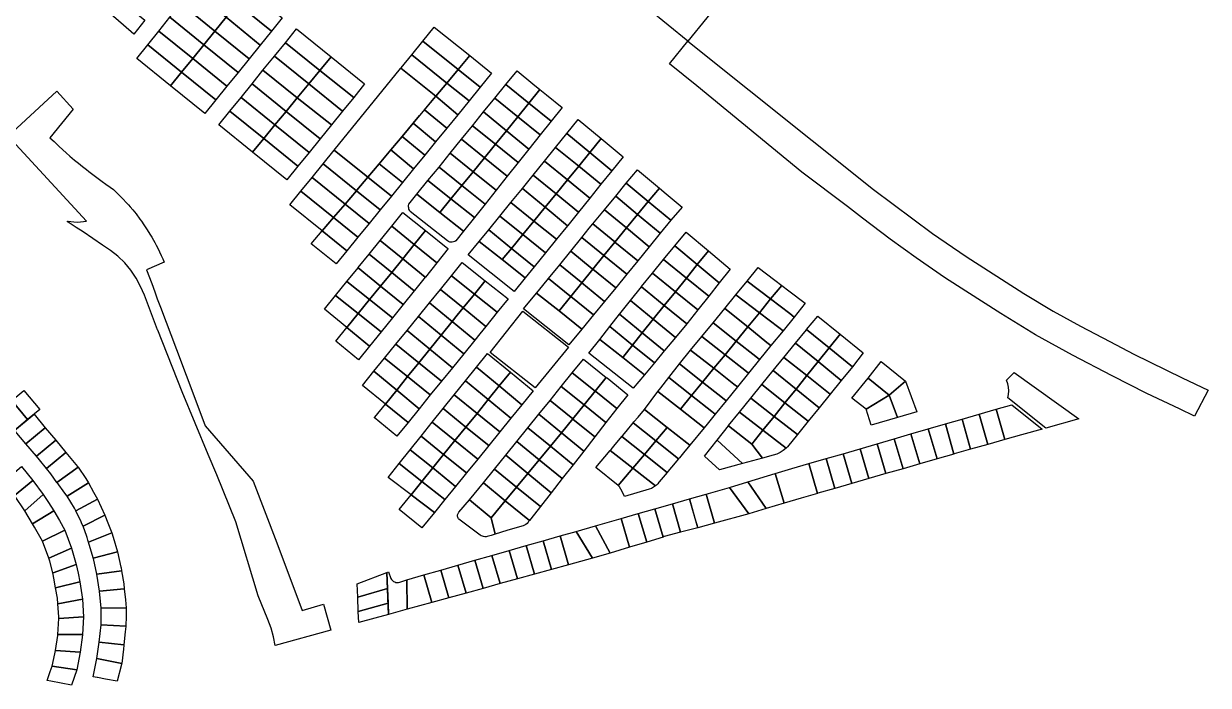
# Model space of a CAD drawing. Header units: millimetres. Extents: x 522658 to 553925, y 7796479 to 7820139.
# Drawn here: x 544670 to 545477, y 7802953 to 7803404 of the extents above; entities that cross this region are included whole.
import ezdxf

# ---------------------------------------------------------------- set-up
doc = ezdxf.new("R2010")
doc.units = ezdxf.units.MM
doc.layers.add('ZONA RESIDENCIAL 2 (ZR_2)', color=2, linetype='Continuous')

msp = doc.modelspace()

# ---------------------------------------------------------------- linework, layer by layer
at = {"layer": 'ZONA RESIDENCIAL 2 (ZR_2)'}
for points in [[(545122.25, 7803392.17), (545095.41, 7803414.05), (545094.85, 7803414.8), (545094.23, 7803416.35), (545094.16, 7803418.02), (545094.62, 7803419.57), (545095.13, 7803420.4), (545097.12, 7803422.86), (545100.54, 7803427.07), (545103.67, 7803430.92), (545111.64, 7803440.74), (545130.8, 7803464.32), (545150.05, 7803488.02), (545164.32, 7803505.6), (545183.29, 7803528.95), (545212.88, 7803503.76), (545122.25, 7803392.17)], [(544752.21, 7803406.39), (544744.74, 7803397), (544732.41, 7803407.63), (544721.77, 7803416.79), (544728.86, 7803425.49), (544752.21, 7803406.39)], [(544807.74, 7803408.6), (544800.01, 7803399.08), (544776.91, 7803417.79), (544784.7, 7803427.49), (544807.74, 7803408.6)], [(544845.87, 7803408.01), (544838.55, 7803398.97), (544815.25, 7803417.86), (544822.74, 7803427.09), (544845.87, 7803408.01)], [(544792.45, 7803389.76), (544769.39, 7803408.43), (544776.91, 7803417.79), (544800.01, 7803399.08), (544792.45, 7803389.76)], [(544838.55, 7803398.97), (544830.94, 7803389.57), (544807.74, 7803408.6), (544815.25, 7803417.86), (544838.55, 7803398.97)], [(544784.89, 7803380.44), (544761.87, 7803399.07), (544769.39, 7803408.43), (544792.45, 7803389.76), (544784.89, 7803380.44)], [(544830.94, 7803389.57), (544823.35, 7803380.19), (544800.01, 7803399.08), (544807.74, 7803408.6), (544830.94, 7803389.57)], [(544777.33, 7803371.12), (544754.36, 7803389.72), (544761.87, 7803399.07), (544784.89, 7803380.44), (544777.33, 7803371.12)], [(544815.8, 7803370.86), (544792.45, 7803389.76), (544800.01, 7803399.08), (544823.35, 7803380.19), (544815.8, 7803370.86)], [(544879.14, 7803381.55), (544871.54, 7803372.3), (544848.02, 7803391.16), (544855.62, 7803400.57), (544879.14, 7803381.55)], [(544973.69, 7803382.33), (544965.8, 7803372.9), (544941.79, 7803392.25), (544949.54, 7803401.8), (544973.69, 7803382.33)], [(544769.76, 7803361.81), (544746.84, 7803380.36), (544754.36, 7803389.72), (544777.33, 7803371.12), (544769.76, 7803361.81)], [(544808.25, 7803361.53), (544784.89, 7803380.44), (544792.45, 7803389.76), (544815.8, 7803370.86), (544808.25, 7803361.53)], [(544871.54, 7803372.3), (544863.96, 7803363.08), (544840.59, 7803381.96), (544848.02, 7803391.16), (544871.54, 7803372.3)], [(544965.8, 7803372.9), (544958.06, 7803363.65), (544934.19, 7803382.89), (544941.79, 7803392.25), (544965.8, 7803372.9)], [(545109.71, 7803376.74), (545122.25, 7803392.17), (545248.75, 7803291.11), (545289.05, 7803261.13), (545311.9, 7803245.43), (545351.26, 7803220.33), (545371.3, 7803208.14), (545389.93, 7803197.97), (545409.74, 7803187.46), (545426.14, 7803179.01), (545459.03, 7803162.88), (545476.94, 7803154.26), (545467.58, 7803136.57), (545457.22, 7803141.56), (545435.15, 7803152.18), (545411.35, 7803164.11), (545384.32, 7803178.28), (545359.19, 7803191.98), (545335.61, 7803206.52), (545311.65, 7803221.74), (545297.12, 7803231.2), (545277.76, 7803244.62), (545260.14, 7803257.34), (545241.3, 7803271.65), (545231.07, 7803279.43), (545200, 7803302.9), (545128.31, 7803361.64), (545109.71, 7803376.74)], [(544800.7, 7803352.2), (544777.33, 7803371.12), (544784.89, 7803380.44), (544808.25, 7803361.53), (544800.7, 7803352.2)], [(544863.96, 7803363.08), (544856.19, 7803353.62), (544832.8, 7803372.32), (544840.59, 7803381.96), (544863.96, 7803363.08)], [(544902.06, 7803363.01), (544894.59, 7803353.81), (544871.54, 7803372.3), (544879.14, 7803381.55), (544902.06, 7803363.01)], [(544950.51, 7803354.64), (544926.83, 7803373.83), (544927.05, 7803374.11), (544934.19, 7803382.89), (544958.06, 7803363.65), (544950.51, 7803354.64)], [(544965.8, 7803372.9), (544973.69, 7803382.33), (544988.57, 7803370.33), (544980.8, 7803360.8), (544965.8, 7803372.9)], [(544856.19, 7803353.62), (544848.59, 7803344.36), (544825.36, 7803363.1), (544832.8, 7803372.32), (544856.19, 7803353.62)], [(544894.59, 7803353.81), (544887.01, 7803344.47), (544863.96, 7803363.08), (544871.54, 7803372.3), (544894.59, 7803353.81)], [(544927.64, 7803327.33), (544919.93, 7803318.13), (544911.98, 7803308.65), (544904.27, 7803299.45), (544881.37, 7803317.85), (544926.57, 7803373.51), (544926.83, 7803373.83), (544950.51, 7803354.64), (544950.3, 7803354.39), (544939.48, 7803341.47), (544927.64, 7803327.33)], [(544958.06, 7803363.65), (544965.8, 7803372.9), (544980.8, 7803360.8), (544973.18, 7803351.46), (544958.06, 7803363.65)], [(545021.44, 7803359.36), (545013.9, 7803350.03), (544998.32, 7803362.74), (545005.88, 7803372.06), (545016.73, 7803363.21), (545021.44, 7803359.36)], [(544793.15, 7803342.88), (544769.76, 7803361.81), (544777.33, 7803371.12), (544800.7, 7803352.2), (544793.15, 7803342.88)], [(544879.13, 7802990.76), (544841.17, 7802980.3), (544839.96, 7802986.33), (544838.27, 7802992.24), (544836.11, 7802998), (544829.49, 7803014.33), (544814.34, 7803064.63), (544801.33, 7803096.65), (544795.53, 7803110.48), (544777.63, 7803153.19), (544761.03, 7803195.2), (544760.96, 7803195.39), (544751.95, 7803219.07), (544749.44, 7803225.04), (544746.35, 7803230.72), (544742.72, 7803236.08), (544738.57, 7803241.05), (544733.95, 7803245.58), (544728.91, 7803249.63), (544723.49, 7803253.17), (544710.21, 7803262.19), (544705.59, 7803265.24), (544699.3, 7803269.4), (544700.11, 7803269.42), (544703.95, 7803268.98), (544706.08, 7803268.96), (544708.52, 7803269.1), (544712.61, 7803269.46), (544659.26, 7803327.46), (544692.24, 7803358.07), (544703.46, 7803345.88), (544687.55, 7803326.31), (544690.5, 7803323.8), (544694.01, 7803320.44), (544698.66, 7803316.1), (544701.19, 7803313.85), (544704.37, 7803311.19), (544707.02, 7803308.99), (544709.87, 7803306.75), (544712.55, 7803304.65), (544714.23, 7803303.33), (544716.74, 7803301.35), (544720.39, 7803298.61), (544723.14, 7803296.63), (544725.69, 7803294.79), (544728.71, 7803292.62), (544730.83, 7803291.09), (544734.02, 7803287.9), (544736.15, 7803285.78), (544737.52, 7803284.41), (544739.63, 7803282.22), (544741.1, 7803280.68), (544742.34, 7803279.34), (544744.13, 7803277.25), (544746.29, 7803274.54), (544748.97, 7803270.98), (544749.96, 7803269.53), (544751.67, 7803267.01), (544753.85, 7803263.68), (544755.7, 7803260.69), (544756.95, 7803258.6), (544758.13, 7803256.63), (544759.09, 7803254.93), (544759.98, 7803253.28), (544761.11, 7803251.17), (544762.32, 7803248.55), (544763.39, 7803246.21), (544764.44, 7803243.94), (544765.47, 7803241.7), (544753.53, 7803236.33), (544757.13, 7803227.13), (544759.03, 7803221.37), (544760.77, 7803216.5), (544762.85, 7803211), (544773.82, 7803182.05), (544787.04, 7803147.18), (544793.48, 7803130.17), (544826.16, 7803092.47), (544842.12, 7803050.35), (544859.58, 7803004.27), (544874.05, 7803008.43), (544879.13, 7802990.76)], [(544840.97, 7803335.09), (544817.82, 7803353.77), (544825.36, 7803363.1), (544848.59, 7803344.36), (544840.97, 7803335.09)], [(544887.01, 7803344.47), (544879.38, 7803335.08), (544856.19, 7803353.62), (544863.96, 7803363.08), (544887.01, 7803344.47)], [(544965.54, 7803342.1), (544950.51, 7803354.64), (544958.06, 7803363.65), (544973.18, 7803351.46), (544965.54, 7803342.1)], [(545013.9, 7803350.03), (545006.37, 7803340.71), (544990.78, 7803353.43), (544998.32, 7803362.74), (545013.9, 7803350.03)], [(545036.57, 7803347.02), (545029.1, 7803337.63), (545013.9, 7803350.03), (545021.44, 7803359.36), (545026.02, 7803355.62), (545036.57, 7803347.02)], [(544833.35, 7803325.82), (544810.28, 7803344.44), (544817.82, 7803353.77), (544840.97, 7803335.09), (544833.35, 7803325.82)], [(544879.38, 7803335.08), (544871.76, 7803325.69), (544848.59, 7803344.36), (544856.19, 7803353.62), (544879.38, 7803335.08)], [(544957.99, 7803332.84), (544942.84, 7803345.48), (544950.3, 7803354.39), (544950.51, 7803354.64), (544965.54, 7803342.1), (544957.99, 7803332.84)], [(544998.66, 7803331.18), (544983.11, 7803343.96), (544990.78, 7803353.43), (545006.37, 7803340.71), (544998.66, 7803331.18)], [(545029.1, 7803337.63), (545021.64, 7803328.25), (545006.37, 7803340.71), (545013.9, 7803350.03), (545029.1, 7803337.63)], [(544825.72, 7803316.53), (544802.74, 7803335.1), (544810.28, 7803344.44), (544833.35, 7803325.82), (544825.72, 7803316.53)], [(544864.19, 7803316.36), (544840.97, 7803335.09), (544848.59, 7803344.36), (544871.76, 7803325.69), (544864.19, 7803316.36)], [(544950.41, 7803323.54), (544935.13, 7803336.28), (544939.48, 7803341.47), (544942.84, 7803345.48), (544957.99, 7803332.84), (544950.41, 7803323.54)], [(544998.66, 7803331.18), (544991.18, 7803321.93), (544975.51, 7803334.57), (544983.11, 7803343.96), (544998.66, 7803331.18)], [(545013.97, 7803318.6), (544998.66, 7803331.18), (545006.37, 7803340.71), (545021.64, 7803328.25), (545013.97, 7803318.6)], [(544856.62, 7803307.04), (544833.35, 7803325.82), (544840.97, 7803335.09), (544864.19, 7803316.36), (544856.62, 7803307.04)], [(544943.03, 7803314.49), (544927.64, 7803327.33), (544935.13, 7803336.28), (544950.41, 7803323.54), (544943.03, 7803314.49)], [(544991.18, 7803321.93), (544989.33, 7803319.64), (544983.67, 7803312.7), (544968.02, 7803325.32), (544975.51, 7803334.57), (544991.18, 7803321.93)], [(545063.2, 7803325.76), (545055.51, 7803316.35), (545039.87, 7803329.31), (545047.52, 7803338.75), (545063.2, 7803325.76)], [(544849.03, 7803297.7), (544825.72, 7803316.53), (544833.35, 7803325.82), (544856.62, 7803307.04), (544849.03, 7803297.7)], [(544935.45, 7803305.19), (544919.93, 7803318.13), (544927.64, 7803327.33), (544943.03, 7803314.49), (544935.45, 7803305.19)], [(544983.67, 7803312.7), (544975.95, 7803303.24), (544960.34, 7803315.83), (544968.02, 7803325.32), (544983.67, 7803312.7)], [(545013.97, 7803318.6), (545006.68, 7803309.43), (544991.18, 7803321.93), (544998.66, 7803331.18), (545013.97, 7803318.6)], [(545055.51, 7803316.35), (545047.92, 7803307.04), (545032.21, 7803319.84), (545039.87, 7803329.31), (545055.51, 7803316.35)], [(545055.51, 7803316.35), (545063.2, 7803325.76), (545078.19, 7803313.34), (545070.55, 7803303.89), (545055.51, 7803316.35)], [(544904.27, 7803299.45), (544896.83, 7803290.56), (544896.56, 7803290.25), (544873.8, 7803308.53), (544881.37, 7803317.85), (544904.27, 7803299.45)], [(544927.87, 7803295.89), (544911.98, 7803308.65), (544919.93, 7803318.13), (544935.45, 7803305.19), (544927.87, 7803295.89)], [(544975.95, 7803303.24), (544968.31, 7803293.87), (544952.73, 7803306.43), (544960.34, 7803315.83), (544975.95, 7803303.24)], [(545006.68, 7803309.43), (544999.27, 7803300.11), (544983.67, 7803312.7), (544989.33, 7803319.64), (544991.18, 7803321.93), (545006.68, 7803309.43)], [(545047.92, 7803307.04), (545040.24, 7803297.64), (545024.55, 7803310.37), (545032.21, 7803319.84), (545047.92, 7803307.04)], [(545047.92, 7803307.04), (545055.51, 7803316.35), (545070.55, 7803303.89), (545063.1, 7803294.67), (545047.92, 7803307.04)], [(544888.75, 7803281.13), (544866.24, 7803299.21), (544873.8, 7803308.53), (544896.56, 7803290.25), (544888.75, 7803281.13)], [(544920.28, 7803286.59), (544904.27, 7803299.45), (544911.98, 7803308.65), (544927.87, 7803295.89), (544920.28, 7803286.59)], [(544999.27, 7803300.11), (544991.68, 7803290.56), (544975.95, 7803303.24), (544983.67, 7803312.7), (544999.27, 7803300.11)], [(545040.24, 7803297.64), (545032.51, 7803288.16), (545016.94, 7803300.96), (545024.55, 7803310.37), (545040.24, 7803297.64)], [(544880.93, 7803272.02), (544858.67, 7803289.9), (544866.24, 7803299.21), (544888.75, 7803281.13), (544880.93, 7803272.02)], [(544912.7, 7803277.29), (544896.56, 7803290.25), (544896.83, 7803290.56), (544904.27, 7803299.45), (544920.28, 7803286.59), (544912.7, 7803277.29)], [(544968.31, 7803293.87), (544960.88, 7803284.76), (544945.23, 7803297.17), (544952.73, 7803306.43), (544968.31, 7803293.87)], [(544991.68, 7803290.56), (544984.15, 7803281.1), (544968.31, 7803293.87), (544975.95, 7803303.24), (544991.68, 7803290.56)], [(545032.51, 7803288.16), (545025.05, 7803279.02), (545009.57, 7803291.86), (545016.94, 7803300.96), (545032.51, 7803288.16)], [(545040.24, 7803297.64), (545047.92, 7803307.04), (545063.1, 7803294.67), (545055.5, 7803285.26), (545040.24, 7803297.64)], [(545080.32, 7803295.35), (545087.88, 7803304.5), (545102.96, 7803292), (545095.34, 7803282.86), (545080.32, 7803295.35)], [(544960.88, 7803284.76), (544953.29, 7803275.46), (544937.68, 7803287.84), (544945.23, 7803297.17), (544960.88, 7803284.76)], [(544984.15, 7803281.1), (544976.93, 7803272.03), (544960.88, 7803284.76), (544968.31, 7803293.87), (544984.15, 7803281.1)], [(545017.39, 7803269.64), (545001.74, 7803282.2), (545009.57, 7803291.86), (545025.05, 7803279.02), (545017.39, 7803269.64)], [(545032.51, 7803288.16), (545040.24, 7803297.64), (545055.5, 7803285.26), (545047.73, 7803275.64), (545032.51, 7803288.16)], [(545088.09, 7803274.17), (545073.12, 7803286.62), (545080.32, 7803295.35), (545095.34, 7803282.86), (545088.09, 7803274.17)], [(545095.34, 7803282.86), (545102.96, 7803292), (545107.63, 7803288.12), (545118.38, 7803279.18), (545110.64, 7803270.14), (545095.34, 7803282.86)], [(544873.12, 7803262.9), (544851.11, 7803280.58), (544858.67, 7803289.9), (544880.93, 7803272.02), (544873.12, 7803262.9)], [(544905.11, 7803267.99), (544888.75, 7803281.13), (544896.56, 7803290.25), (544912.7, 7803277.29), (544905.11, 7803267.99)], [(544933.05, 7803276.2), (544932.61, 7803276.93), (544932.27, 7803277.72), (544932.06, 7803278.54), (544931.96, 7803279.39), (544931.99, 7803280.25), (544932.15, 7803281.09), (544937.68, 7803287.84), (544953.29, 7803275.46), (544969.46, 7803262.64), (544964.24, 7803256.07), (544963.48, 7803255.64), (544962.65, 7803255.34), (544961.79, 7803255.19), (544960.91, 7803255.19), (544960.04, 7803255.33), (544959.22, 7803255.62), (544958.45, 7803256.05), (544933.05, 7803276.2)], [(544953.29, 7803275.46), (544960.88, 7803284.76), (544976.93, 7803272.03), (544969.46, 7803262.64), (544953.29, 7803275.46)], [(545025.05, 7803279.02), (545032.51, 7803288.16), (545047.73, 7803275.64), (545040.43, 7803266.6), (545040.26, 7803266.4), (545025.05, 7803279.02)], [(545080.38, 7803264.92), (545065.47, 7803277.32), (545073.12, 7803286.62), (545088.09, 7803274.17), (545080.38, 7803264.92)], [(544897.53, 7803258.69), (544880.93, 7803272.02), (544888.75, 7803281.13), (544905.11, 7803267.99), (544897.53, 7803258.69)], [(544943.46, 7803263.23), (544935.84, 7803253.69), (544920.55, 7803266.15), (544927.83, 7803275.13), (544928.14, 7803275.51), (544943.46, 7803263.23)], [(545017.39, 7803269.64), (545009.82, 7803260.36), (544994.21, 7803272.89), (545001.74, 7803282.2), (545017.39, 7803269.64)], [(545032.83, 7803257.24), (545017.39, 7803269.64), (545025.05, 7803279.02), (545040.26, 7803266.4), (545032.83, 7803257.24)], [(545080.38, 7803264.92), (545072.58, 7803255.29), (545072.44, 7803255.4), (545057.45, 7803267.6), (545065.47, 7803277.32), (545080.38, 7803264.92)], [(545103.51, 7803261.35), (545088.09, 7803274.17), (545095.34, 7803282.86), (545110.64, 7803270.14), (545103.51, 7803261.35)], [(544889.94, 7803249.39), (544873.12, 7803262.9), (544880.93, 7803272.02), (544897.53, 7803258.69), (544889.94, 7803249.39)], [(545009.82, 7803260.36), (545002.17, 7803250.99), (544986.67, 7803263.58), (544994.21, 7803272.89), (545009.82, 7803260.36)], [(545032.83, 7803257.24), (545025.28, 7803247.94), (545009.82, 7803260.36), (545017.39, 7803269.64), (545032.83, 7803257.24)], [(545072.58, 7803255.29), (545065.16, 7803246.13), (545064.9, 7803246.35), (545050.03, 7803258.45), (545055.11, 7803264.76), (545057.45, 7803267.6), (545072.44, 7803255.4), (545072.58, 7803255.29)], [(545095.92, 7803252), (545080.38, 7803264.92), (545088.09, 7803274.17), (545103.51, 7803261.35), (545095.92, 7803252)], [(544889.94, 7803249.39), (544882.63, 7803240.43), (544865.61, 7803254.15), (544873.12, 7803262.9), (544889.94, 7803249.39)], [(544927.98, 7803243.88), (544912.61, 7803256.36), (544920.55, 7803266.15), (544935.84, 7803253.69), (544927.98, 7803243.88)], [(544943.46, 7803263.23), (544958.76, 7803250.98), (544958.97, 7803250.81), (544951.29, 7803241.12), (544935.84, 7803253.69), (544943.46, 7803263.23)], [(545002.17, 7803250.99), (544995.83, 7803243.33), (544980.19, 7803255.75), (544986.67, 7803263.58), (545002.17, 7803250.99)], [(545002.17, 7803250.99), (545009.82, 7803260.36), (545025.28, 7803247.94), (545017.59, 7803238.47), (545002.17, 7803250.99)], [(545072.58, 7803255.29), (545080.38, 7803264.92), (545095.92, 7803252), (545088.24, 7803242.54), (545072.58, 7803255.29)], [(545136.27, 7803249.33), (545128.71, 7803239.95), (545113.44, 7803252.72), (545121.06, 7803262.05), (545136.27, 7803249.33)], [(544927.98, 7803243.88), (544920.49, 7803234.62), (544905.14, 7803247.13), (544912.61, 7803256.36), (544927.98, 7803243.88)], [(544935.84, 7803253.69), (544951.29, 7803241.12), (544943.49, 7803231.28), (544943.28, 7803231.45), (544927.98, 7803243.88), (544935.84, 7803253.69)], [(544972.54, 7803246.51), (544980.19, 7803255.75), (544995.83, 7803243.33), (545011.46, 7803230.91), (545003.91, 7803221.6), (544972.54, 7803246.51)], [(544995.83, 7803243.33), (545002.17, 7803250.99), (545017.59, 7803238.47), (545011.46, 7803230.91), (544995.83, 7803243.33)], [(545065.16, 7803246.13), (545057.61, 7803236.81), (545057.21, 7803237.13), (545042.5, 7803249.1), (545050.03, 7803258.45), (545064.9, 7803246.35), (545065.16, 7803246.13)], [(545065.16, 7803246.13), (545072.58, 7803255.29), (545088.24, 7803242.54), (545080.81, 7803233.4), (545065.16, 7803246.13)], [(545128.71, 7803239.95), (545121.32, 7803230.76), (545105.81, 7803243.37), (545113.44, 7803252.72), (545128.71, 7803239.95)], [(544912.88, 7803225.3), (544897.56, 7803237.79), (544897.63, 7803237.87), (544905.14, 7803247.13), (544920.49, 7803234.62), (544912.88, 7803225.3)], [(544943.28, 7803231.45), (544935.96, 7803222.23), (544935.85, 7803222.09), (544920.49, 7803234.62), (544927.98, 7803243.88), (544943.28, 7803231.45)], [(545057.61, 7803236.81), (545050.05, 7803227.47), (545049.52, 7803227.9), (545034.96, 7803239.75), (545042.5, 7803249.1), (545057.21, 7803237.13), (545057.61, 7803236.81)], [(545057.61, 7803236.81), (545065.16, 7803246.13), (545080.81, 7803233.4), (545073.2, 7803224.12), (545057.61, 7803236.81)], [(545121.32, 7803230.76), (545113.84, 7803221.46), (545098.26, 7803234.12), (545105.81, 7803243.37), (545121.32, 7803230.76)], [(545128.71, 7803239.95), (545136.27, 7803249.33), (545151.12, 7803236.91), (545143.66, 7803227.45), (545128.71, 7803239.95)], [(544912.88, 7803225.3), (544905.4, 7803216.15), (544889.93, 7803228.38), (544897.56, 7803237.79), (544912.88, 7803225.3)], [(544928.37, 7803212.66), (544912.88, 7803225.3), (544920.49, 7803234.62), (544935.85, 7803222.09), (544928.37, 7803212.66)], [(544976.87, 7803219.89), (544961.35, 7803232.37), (544968.59, 7803241.27), (544984.19, 7803228.94), (544976.87, 7803219.89)], [(545050.05, 7803227.47), (545042.55, 7803218.21), (545041.89, 7803218.75), (545027.44, 7803230.5), (545034.96, 7803239.75), (545049.52, 7803227.9), (545050.05, 7803227.47)], [(545050.05, 7803227.47), (545057.61, 7803236.81), (545073.2, 7803224.12), (545065.59, 7803214.83), (545050.05, 7803227.47)], [(545121.32, 7803230.76), (545128.71, 7803239.95), (545143.66, 7803227.45), (545136.53, 7803218.41), (545121.32, 7803230.76)], [(545186.38, 7803225.75), (545178.72, 7803216.5), (545162.69, 7803228.66), (545170.32, 7803237.91), (545181.61, 7803229.39), (545186.38, 7803225.75)], [(544905.4, 7803216.15), (544897.64, 7803206.65), (544882.22, 7803218.86), (544889.93, 7803228.38), (544905.4, 7803216.15)], [(544969.18, 7803210.38), (544953.76, 7803223.04), (544961.35, 7803232.37), (544976.87, 7803219.89), (544969.18, 7803210.38)], [(544992.39, 7803207.41), (544976.87, 7803219.89), (544984.19, 7803228.94), (544999.76, 7803216.51), (544992.39, 7803207.41)], [(545019.15, 7803220.48), (545020.43, 7803222.03), (545027.44, 7803230.5), (545041.89, 7803218.75), (545042.55, 7803218.21), (545034.54, 7803208.32), (545019.15, 7803220.48)], [(545042.55, 7803218.21), (545050.05, 7803227.47), (545065.59, 7803214.83), (545058.04, 7803205.61), (545042.55, 7803218.21)], [(545113.84, 7803221.46), (545106.26, 7803212.05), (545090.67, 7803224.84), (545090.75, 7803224.93), (545098.26, 7803234.12), (545113.84, 7803221.46)], [(545113.84, 7803221.46), (545121.32, 7803230.76), (545136.53, 7803218.41), (545129.13, 7803209.03), (545113.84, 7803221.46)], [(545178.72, 7803216.5), (545171.05, 7803207.14), (545155.03, 7803219.29), (545162.69, 7803228.66), (545178.72, 7803216.5)], [(544889.9, 7803197.17), (544874.69, 7803209.56), (544882.22, 7803218.86), (544897.64, 7803206.65), (544889.9, 7803197.17)], [(544928.37, 7803212.66), (544921.09, 7803203.74), (544905.4, 7803216.15), (544912.88, 7803225.3), (544928.37, 7803212.66)], [(544969.18, 7803210.38), (544965.13, 7803205.37), (544961.69, 7803201.12), (544946.25, 7803213.81), (544953.76, 7803223.04), (544969.18, 7803210.38)], [(544984.56, 7803197.75), (544969.18, 7803210.38), (544976.87, 7803219.89), (544992.39, 7803207.41), (544984.56, 7803197.75)], [(545010.23, 7803209.71), (545019.15, 7803220.48), (545034.54, 7803208.32), (545050.15, 7803195.98), (545041.27, 7803185.15), (545010.23, 7803209.71)], [(545106.26, 7803212.05), (545098.71, 7803202.66), (545083.19, 7803215.4), (545090.67, 7803224.84), (545106.26, 7803212.05)], [(545106.26, 7803212.05), (545113.84, 7803221.46), (545129.13, 7803209.03), (545121.59, 7803199.47), (545106.26, 7803212.05)], [(545171.05, 7803207.14), (545163.16, 7803197.5), (545147.49, 7803209.91), (545155.03, 7803219.29), (545171.05, 7803207.14)], [(545202.35, 7803213.54), (545194.77, 7803204.22), (545191.82, 7803206.55), (545178.72, 7803216.5), (545186.38, 7803225.75), (545191.2, 7803222.11), (545202.35, 7803213.54)], [(544921.09, 7803203.74), (544913.32, 7803194.22), (544897.64, 7803206.65), (544905.4, 7803216.15), (544921.09, 7803203.74)], [(544954.18, 7803191.83), (544938.7, 7803204.53), (544946.25, 7803213.81), (544961.69, 7803201.12), (544954.18, 7803191.83)], [(544980.51, 7803192.75), (544977.07, 7803188.5), (544961.69, 7803201.12), (544965.13, 7803205.37), (544969.18, 7803210.38), (544984.56, 7803197.75), (544980.51, 7803192.75)], [(545042.55, 7803218.21), (545058.04, 7803205.61), (545050.15, 7803195.98), (545034.54, 7803208.32), (545042.55, 7803218.21)], [(545098.71, 7803202.66), (545091.27, 7803193.41), (545075.8, 7803206.1), (545076, 7803206.35), (545083.19, 7803215.4), (545098.71, 7803202.66)], [(545098.71, 7803202.66), (545106.26, 7803212.05), (545121.59, 7803199.47), (545113.87, 7803190.23), (545098.71, 7803202.66)], [(545194.77, 7803204.22), (545187.14, 7803194.83), (545184.28, 7803197.09), (545171.05, 7803207.14), (545178.72, 7803216.5), (545191.82, 7803206.55), (545194.77, 7803204.22)], [(544913.32, 7803194.22), (544905.44, 7803184.46), (544889.9, 7803197.17), (544897.64, 7803206.65), (544913.32, 7803194.22)], [(544946.47, 7803182.29), (544930.96, 7803195.02), (544938.7, 7803204.53), (544954.18, 7803191.83), (544946.47, 7803182.29)], [(544987.67, 7803180.11), (545009.9, 7803208.22), (545040.91, 7803183.7), (545018.29, 7803155.89), (544987.67, 7803180.11)], [(545091.27, 7803193.41), (545084.67, 7803185.1), (545069.09, 7803197.65), (545075.8, 7803206.1), (545091.27, 7803193.41)], [(545091.27, 7803193.41), (545098.71, 7803202.66), (545113.87, 7803190.23), (545106.48, 7803181.38), (545106.25, 7803181.11), (545091.27, 7803193.41)], [(545163.16, 7803197.5), (545155.27, 7803187.87), (545139.48, 7803200.32), (545147.49, 7803209.91), (545163.16, 7803197.5)], [(545187.14, 7803194.83), (545178.91, 7803184.72), (545176.15, 7803186.9), (545163.16, 7803197.5), (545171.05, 7803207.14), (545184.28, 7803197.09), (545187.14, 7803194.83)], [(545226.05, 7803192.45), (545218.59, 7803183.17), (545203.22, 7803195.6), (545210.8, 7803204.78), (545226.05, 7803192.45)], [(544905.44, 7803184.46), (544897.83, 7803175.03), (544882.39, 7803187.77), (544889.9, 7803197.17), (544905.44, 7803184.46)], [(544939.01, 7803173.06), (544923.42, 7803185.75), (544930.96, 7803195.02), (544946.47, 7803182.29), (544939.01, 7803173.06)], [(544969.55, 7803179.22), (544954.18, 7803191.83), (544961.69, 7803201.12), (544977.07, 7803188.5), (544969.55, 7803179.22)], [(545084.67, 7803185.1), (545077.91, 7803176.59), (545062.22, 7803189), (545069.09, 7803197.65), (545084.67, 7803185.1)], [(545155.27, 7803187.87), (545147.63, 7803178.54), (545131.83, 7803190.93), (545139.48, 7803200.32), (545155.27, 7803187.87)], [(545178.91, 7803184.72), (545171.22, 7803175.26), (545168.55, 7803177.37), (545155.27, 7803187.87), (545163.16, 7803197.5), (545176.15, 7803186.9), (545178.91, 7803184.72)], [(545218.59, 7803183.17), (545211.09, 7803173.85), (545195.71, 7803186.37), (545203.14, 7803195.5), (545203.22, 7803195.6), (545218.59, 7803183.17)], [(544961.83, 7803169.69), (544946.47, 7803182.29), (544954.18, 7803191.83), (544969.55, 7803179.22), (544961.83, 7803169.69)], [(545054.76, 7803179.6), (545062.22, 7803189), (545077.91, 7803176.59), (545092.71, 7803164.89), (545085.01, 7803155.67), (545054.76, 7803179.6)], [(545084.67, 7803185.1), (545091.27, 7803193.41), (545106.25, 7803181.11), (545099.56, 7803173.09), (545084.67, 7803185.1)], [(545147.63, 7803178.54), (545140.02, 7803169.25), (545124.21, 7803181.73), (545131.83, 7803190.93), (545147.63, 7803178.54)], [(545171.22, 7803175.26), (545163.6, 7803165.9), (545161.03, 7803167.93), (545147.63, 7803178.54), (545155.27, 7803187.87), (545168.55, 7803177.37), (545171.22, 7803175.26)], [(545211.09, 7803173.85), (545203.41, 7803164.3), (545187.77, 7803176.61), (545195.71, 7803186.37), (545211.09, 7803173.85)], [(545218.59, 7803183.17), (545226.05, 7803192.45), (545241.82, 7803179.7), (545234.43, 7803170.37), (545218.59, 7803183.17)], [(544931.35, 7803163.58), (544915.7, 7803176.27), (544923.42, 7803185.75), (544939.01, 7803173.06), (544931.35, 7803163.58)], [(544954.4, 7803160.52), (544939.01, 7803173.06), (544946.47, 7803182.29), (544961.83, 7803169.69), (544954.4, 7803160.52)], [(545001.34, 7803166.58), (544993.74, 7803157.21), (544978.17, 7803170.01), (544985.71, 7803179.43), (545001.34, 7803166.58)], [(545077.91, 7803176.59), (545084.67, 7803185.1), (545099.56, 7803173.09), (545092.71, 7803164.89), (545077.91, 7803176.59)], [(545140.02, 7803169.25), (545132.34, 7803159.87), (545116.58, 7803172.29), (545124.21, 7803181.73), (545140.02, 7803169.25)], [(545163.6, 7803165.9), (545156.03, 7803156.59), (545153.55, 7803158.55), (545140.02, 7803169.25), (545147.63, 7803178.54), (545161.03, 7803167.93), (545163.6, 7803165.9)], [(545211.09, 7803173.85), (545218.59, 7803183.17), (545234.43, 7803170.37), (545226.86, 7803161.02), (545211.09, 7803173.85)], [(544923.89, 7803154.35), (544908.36, 7803167.24), (544915.7, 7803176.27), (544931.35, 7803163.58), (544923.89, 7803154.35)], [(544946.76, 7803151.09), (544931.35, 7803163.58), (544939.01, 7803173.06), (544954.4, 7803160.52), (544946.76, 7803151.09)], [(545066.75, 7803163.06), (545059.19, 7803153.7), (545043.58, 7803166.25), (545051.14, 7803175.6), (545066.75, 7803163.06)], [(545132.34, 7803159.87), (545124.83, 7803150.7), (545109.31, 7803162.97), (545116.58, 7803172.29), (545132.34, 7803159.87)], [(545203.41, 7803164.3), (545196.01, 7803155.1), (545180.53, 7803167.72), (545187.77, 7803176.61), (545203.41, 7803164.3)], [(545203.41, 7803164.3), (545211.09, 7803173.85), (545226.86, 7803161.02), (545219.36, 7803151.75), (545203.41, 7803164.3)], [(545270.64, 7803160.6), (545259.46, 7803151.06), (545245.06, 7803162.56), (545254.04, 7803173.85), (545270.64, 7803160.6)], [(544916.23, 7803144.88), (544900.52, 7803157.61), (544908.36, 7803167.24), (544923.89, 7803154.35), (544916.23, 7803144.88)], [(544939.15, 7803141.69), (544923.89, 7803154.35), (544931.35, 7803163.58), (544946.76, 7803151.09), (544939.15, 7803141.69)], [(544993.74, 7803157.21), (544986.25, 7803147.96), (544970.73, 7803160.72), (544978.17, 7803170.01), (544993.74, 7803157.21)], [(545016.86, 7803153.82), (545009.27, 7803144.44), (544993.74, 7803157.21), (545001.34, 7803166.58), (545016.86, 7803153.82)], [(545059.19, 7803153.7), (545051.59, 7803144.29), (545035.99, 7803156.85), (545043.58, 7803166.25), (545059.19, 7803153.7)], [(545059.19, 7803153.7), (545066.75, 7803163.06), (545067.23, 7803162.67), (545081.39, 7803151.29), (545073.98, 7803141.82), (545059.56, 7803153.41), (545059.19, 7803153.7)], [(545124.83, 7803150.7), (545117.23, 7803141.41), (545101.95, 7803153.49), (545103.94, 7803156), (545109.31, 7803162.97), (545124.83, 7803150.7)], [(545156.03, 7803156.59), (545148.38, 7803147.19), (545145.99, 7803149.08), (545132.34, 7803159.87), (545140.02, 7803169.25), (545153.55, 7803158.55), (545156.03, 7803156.59)], [(545196.01, 7803155.1), (545188.47, 7803145.71), (545172.76, 7803158.16), (545180.53, 7803167.72), (545196.01, 7803155.1)], [(545196.01, 7803155.1), (545203.41, 7803164.3), (545219.36, 7803151.75), (545211.71, 7803142.3), (545196.01, 7803155.1)], [(545243.75, 7803141.38), (545234.13, 7803148.81), (545245.06, 7803162.56), (545259.46, 7803151.06), (545243.75, 7803141.38)], [(545366.23, 7803128.57), (545340.26, 7803149.09), (545340.81, 7803151.49), (545340.99, 7803153.94), (545340.82, 7803156.39), (545340.28, 7803158.79), (545339.39, 7803161.08), (545344.59, 7803166.37), (545388.73, 7803134.93), (545366.23, 7803128.57)], [(544680.63, 7803141.2), (544672.38, 7803134.32), (544661.58, 7803147.35), (544669.83, 7803154.23), (544680.63, 7803141.2)], [(544931.63, 7803132.4), (544916.23, 7803144.88), (544923.89, 7803154.35), (544939.15, 7803141.69), (544931.63, 7803132.4)], [(544986.25, 7803147.96), (544978.63, 7803138.55), (544963.08, 7803151.17), (544970.73, 7803160.72), (544986.25, 7803147.96)], [(545009.27, 7803144.44), (545001.78, 7803135.19), (544986.25, 7803147.96), (544993.74, 7803157.21), (545009.27, 7803144.44)], [(545051.59, 7803144.29), (545043.89, 7803134.76), (545028.37, 7803147.41), (545035.99, 7803156.85), (545051.59, 7803144.29)], [(545148.38, 7803147.19), (545140.9, 7803137.99), (545138.59, 7803139.81), (545124.83, 7803150.7), (545132.34, 7803159.87), (545145.99, 7803149.08), (545148.38, 7803147.19)], [(545188.47, 7803145.71), (545181.05, 7803136.49), (545165.18, 7803148.84), (545172.76, 7803158.16), (545188.47, 7803145.71)], [(545188.47, 7803145.71), (545196.01, 7803155.1), (545211.71, 7803142.3), (545204.31, 7803133.16), (545188.47, 7803145.71)], [(545265.15, 7803135.68), (545259.46, 7803151.06), (545270.64, 7803160.6), (545278.43, 7803139.54), (545265.15, 7803135.68)], [(544672.38, 7803134.32), (544663.52, 7803126.93), (544652.81, 7803140.04), (544661.58, 7803147.35), (544672.38, 7803134.32)], [(544978.63, 7803138.55), (544971.07, 7803129.22), (544955.6, 7803141.83), (544963.08, 7803151.17), (544978.63, 7803138.55)], [(545001.78, 7803135.19), (544994.21, 7803125.89), (544978.63, 7803138.55), (544986.25, 7803147.96), (545001.78, 7803135.19)], [(545043.89, 7803134.76), (545036.28, 7803125.33), (545020.85, 7803138.1), (545028.37, 7803147.41), (545043.89, 7803134.76)], [(545051.59, 7803144.29), (545059.19, 7803153.7), (545059.56, 7803153.41), (545073.98, 7803141.82), (545066.5, 7803132.27), (545051.83, 7803144.09), (545051.59, 7803144.29)], [(545133.36, 7803128.66), (545123.68, 7803116.82), (545108.14, 7803129.04), (545092.66, 7803141.21), (545101.95, 7803153.49), (545117.23, 7803141.41), (545133.36, 7803128.66)], [(545117.23, 7803141.41), (545124.83, 7803150.7), (545138.59, 7803139.81), (545140.9, 7803137.99), (545135.35, 7803131.16), (545133.36, 7803128.66), (545117.23, 7803141.41)], [(545181.05, 7803136.49), (545173.48, 7803127.08), (545157.56, 7803139.47), (545165.18, 7803148.84), (545181.05, 7803136.49)], [(545265.15, 7803135.68), (545247.23, 7803130.46), (545243.75, 7803141.38), (545259.46, 7803151.06), (545265.15, 7803135.68)], [(544684.48, 7803128.8), (544671.27, 7803117.79), (544663.87, 7803126.5), (544663.52, 7803126.93), (544676.82, 7803138.02), (544684.48, 7803128.8)], [(544924.08, 7803123.13), (544908.51, 7803135.75), (544908.99, 7803135.92), (544916.23, 7803144.88), (544931.63, 7803132.4), (544924.08, 7803123.13)], [(544971.07, 7803129.22), (544963.57, 7803119.97), (544948.09, 7803132.45), (544955.6, 7803141.83), (544971.07, 7803129.22)], [(544994.21, 7803125.89), (544986.61, 7803116.55), (544971.07, 7803129.22), (544978.63, 7803138.55), (544994.21, 7803125.89)], [(545036.28, 7803125.33), (545028.67, 7803116.15), (545013.28, 7803128.73), (545020.85, 7803138.1), (545036.28, 7803125.33)], [(545043.89, 7803134.76), (545051.59, 7803144.29), (545051.83, 7803144.09), (545066.5, 7803132.27), (545058.88, 7803122.54), (545044.01, 7803134.66), (545043.89, 7803134.76)], [(545108.14, 7803129.04), (545100.43, 7803119.86), (545085, 7803132), (545085.57, 7803132.69), (545088.34, 7803136.02), (545092.66, 7803141.21), (545108.14, 7803129.04)], [(545173.48, 7803127.08), (545165.84, 7803117.58), (545150, 7803130.17), (545150.09, 7803130.28), (545157.56, 7803139.47), (545173.48, 7803127.08)], [(545196.97, 7803124.09), (545181.05, 7803136.49), (545188.47, 7803145.71), (545204.31, 7803133.16), (545196.97, 7803124.09)], [(545326.67, 7803117.38), (545314.91, 7803114.06), (545309.3, 7803134.71), (545320.88, 7803138.09), (545326.67, 7803117.38)], [(545338.24, 7803120.65), (545326.74, 7803117.4), (545326.67, 7803117.38), (545320.88, 7803138.09), (545332.45, 7803141.36), (545338.24, 7803120.65)], [(545363.68, 7803127.84), (545349.74, 7803123.9), (545338.24, 7803120.65), (545332.45, 7803141.36), (545343.13, 7803144.38), (545363.68, 7803127.84)], [(544963.57, 7803119.97), (544955.9, 7803110.5), (544940.49, 7803122.96), (544948.09, 7803132.45), (544963.57, 7803119.97)], [(545036.28, 7803125.33), (545043.89, 7803134.76), (545044.01, 7803134.66), (545058.88, 7803122.54), (545051.32, 7803112.88), (545036.28, 7803125.33)], [(545100.43, 7803119.86), (545092.65, 7803110.59), (545077.25, 7803122.69), (545077.75, 7803123.29), (545080.25, 7803126.3), (545085, 7803132), (545100.43, 7803119.86)], [(545173.09, 7803107.98), (545159.56, 7803104.33), (545142.32, 7803120.36), (545150, 7803130.17), (545165.84, 7803117.58), (545173.09, 7803107.98)], [(545196.97, 7803124.09), (545190.31, 7803115.86), (545189.28, 7803114.78), (545173.48, 7803127.08), (545181.05, 7803136.49), (545196.97, 7803124.09)], [(545303.62, 7803110.87), (545292.09, 7803107.55), (545286.04, 7803127.94), (545297.79, 7803131.36), (545303.62, 7803110.87)], [(545314.91, 7803114.06), (545303.74, 7803110.9), (545303.62, 7803110.87), (545297.79, 7803131.36), (545309.3, 7803134.71), (545314.91, 7803114.06)], [(544691.56, 7803120.28), (544678.45, 7803109.35), (544671.27, 7803117.79), (544684.48, 7803128.8), (544691.56, 7803120.28)], [(544955.9, 7803110.5), (544948.5, 7803101.36), (544933.13, 7803113.76), (544940.49, 7803122.96), (544955.9, 7803110.5)], [(544986.61, 7803116.55), (544979.16, 7803107.4), (544963.57, 7803119.97), (544971.07, 7803129.22), (544986.61, 7803116.55)], [(545028.67, 7803116.15), (545021.04, 7803106.94), (545005.82, 7803119.49), (545013.28, 7803128.73), (545028.67, 7803116.15)], [(545028.67, 7803116.15), (545036.28, 7803125.33), (545051.32, 7803112.88), (545044.05, 7803103.59), (545028.67, 7803116.15)], [(545092.65, 7803110.59), (545084.78, 7803101.23), (545069.4, 7803113.27), (545070.03, 7803114.02), (545071.88, 7803116.25), (545077.25, 7803122.69), (545092.65, 7803110.59)], [(545116.55, 7803108.33), (545115.97, 7803107.64), (545101.4, 7803119.1), (545100.43, 7803119.86), (545108.14, 7803129.04), (545109.1, 7803128.28), (545123.68, 7803116.82), (545119.27, 7803111.57), (545116.55, 7803108.33)], [(545165.84, 7803117.58), (545173.48, 7803127.08), (545189.28, 7803114.78), (545187.35, 7803113.15), (545185.22, 7803111.79), (545182.93, 7803110.73), (545180.52, 7803109.98), (545173.09, 7803107.98), (545165.84, 7803117.58)], [(545280.37, 7803104.17), (545268.92, 7803100.87), (545262.78, 7803121.17), (545274.35, 7803124.54), (545280.37, 7803104.17)], [(545292.09, 7803107.55), (545280.37, 7803104.17), (545274.35, 7803124.54), (545286.04, 7803127.94), (545292.09, 7803107.55)], [(544698.52, 7803111.9), (544685.33, 7803100.91), (544680.5, 7803106.93), (544678.45, 7803109.35), (544691.56, 7803120.28), (544698.52, 7803111.9)], [(544948.5, 7803101.36), (544941.06, 7803092.18), (544925.63, 7803104.39), (544933.13, 7803113.76), (544948.5, 7803101.36)], [(544979.16, 7803107.4), (544971.45, 7803097.93), (544955.9, 7803110.5), (544963.57, 7803119.97), (544979.16, 7803107.4)], [(545021.04, 7803106.94), (545013.29, 7803097.59), (544998.22, 7803110.08), (545005.82, 7803119.49), (545021.04, 7803106.94)], [(545021.04, 7803106.94), (545028.67, 7803116.15), (545044.05, 7803103.59), (545036.62, 7803094.1), (545021.04, 7803106.94)], [(545108.62, 7803098.89), (545108.18, 7803098.37), (545093.61, 7803109.83), (545092.65, 7803110.59), (545100.43, 7803119.86), (545101.4, 7803119.1), (545115.97, 7803107.64), (545111.15, 7803101.89), (545108.62, 7803098.89)], [(545159.56, 7803104.33), (545143.76, 7803100.07), (545133.74, 7803109.39), (545142.32, 7803120.36), (545159.56, 7803104.33)], [(545245.66, 7803094.16), (545234.07, 7803090.81), (545228.13, 7803111.08), (545239.67, 7803114.44), (545245.66, 7803094.16)], [(545257.2, 7803097.49), (545245.66, 7803094.16), (545239.67, 7803114.44), (545251.31, 7803117.83), (545257.2, 7803097.49)], [(545268.92, 7803100.87), (545257.2, 7803097.49), (545251.31, 7803117.83), (545262.78, 7803121.17), (545268.92, 7803100.87)], [(544706.48, 7803102.32), (544706.84, 7803101.89), (544692.39, 7803091.56), (544688.26, 7803097.26), (544685.33, 7803100.91), (544698.52, 7803111.9), (544706.48, 7803102.32)], [(544971.45, 7803097.93), (544964.03, 7803088.81), (544948.5, 7803101.36), (544955.9, 7803110.5), (544971.45, 7803097.93)], [(545013.29, 7803097.59), (545005.61, 7803088.33), (544990.55, 7803100.58), (544998.22, 7803110.08), (545013.29, 7803097.59)], [(545013.29, 7803097.59), (545021.04, 7803106.94), (545036.62, 7803094.1), (545029.09, 7803084.49), (545013.29, 7803097.59)], [(545084.78, 7803101.23), (545074.77, 7803089.32), (545059.69, 7803101.61), (545069.4, 7803113.27), (545084.78, 7803101.23)], [(545100.88, 7803089.66), (545100.26, 7803089.11), (545085.75, 7803100.47), (545084.78, 7803101.23), (545092.65, 7803110.59), (545093.61, 7803109.83), (545108.18, 7803098.37), (545102.74, 7803091.89), (545102.55, 7803091.66), (545101.77, 7803090.61), (545100.88, 7803089.66)], [(545222.46, 7803087.45), (545210.86, 7803084.09), (545210.6, 7803084.01), (545204.79, 7803104.29), (545216.52, 7803107.7), (545222.46, 7803087.45)], [(545234.07, 7803090.81), (545222.46, 7803087.45), (545216.52, 7803107.7), (545228.13, 7803111.08), (545234.07, 7803090.81)], [(544663.41, 7803082.52), (544655.75, 7803091.6), (544668.16, 7803102.3), (544676.06, 7803092.76), (544663.41, 7803082.52)], [(544711.98, 7803094.22), (544713.85, 7803091.2), (544699.28, 7803082.18), (544697.86, 7803084.27), (544692.52, 7803091.39), (544692.39, 7803091.56), (544706.84, 7803101.89), (544711.98, 7803094.22)], [(544941.06, 7803092.18), (544933.71, 7803083.1), (544918.06, 7803094.89), (544925.63, 7803104.39), (544941.06, 7803092.18)], [(544964.03, 7803088.81), (544956.7, 7803079.8), (544941.06, 7803092.18), (544948.5, 7803101.36), (544964.03, 7803088.81)], [(545005.61, 7803088.33), (544997.89, 7803079.02), (544983.01, 7803091.24), (544990.55, 7803100.58), (545005.61, 7803088.33)], [(545005.61, 7803088.33), (545013.29, 7803097.59), (545029.09, 7803084.49), (545021.8, 7803075.17), (545005.61, 7803088.33)], [(545095.89, 7803086.9), (545079.19, 7803081.97), (545077.63, 7803085.35), (545075.73, 7803088.54), (545074.77, 7803089.32), (545084.78, 7803101.23), (545085.75, 7803100.47), (545100.26, 7803089.11), (545098.92, 7803088.16), (545097.45, 7803087.42), (545095.89, 7803086.9)], [(545163.23, 7803091.93), (545181.72, 7803097.57), (545188.02, 7803077.43), (545175.62, 7803073.81), (545163.23, 7803091.93)], [(545199.55, 7803080.79), (545188.02, 7803077.43), (545181.72, 7803097.57), (545193.25, 7803100.93), (545204.79, 7803104.29), (545210.6, 7803084.01), (545199.55, 7803080.79)], [(544670.43, 7803072.21), (544663.41, 7803082.52), (544676.06, 7803092.76), (544683.07, 7803083.23), (544670.43, 7803072.21)], [(544717.41, 7803084.82), (544720.05, 7803080.07), (544705.25, 7803072.11), (544704.29, 7803073.88), (544699.32, 7803082.11), (544699.28, 7803082.18), (544713.85, 7803091.2), (544717.41, 7803084.82)], [(544956.7, 7803079.8), (544949.63, 7803071.11), (544933.71, 7803083.1), (544941.06, 7803092.18), (544956.7, 7803079.8)], [(544997.89, 7803079.02), (544988.31, 7803067.47), (544973.43, 7803079.69), (544983.01, 7803091.24), (544997.89, 7803079.02)], [(545175.62, 7803073.81), (545163.91, 7803070.01), (545150.78, 7803088.14), (545163.23, 7803091.93), (545175.62, 7803073.81)], [(544670.43, 7803072.21), (544683.07, 7803083.23), (544686.75, 7803077.75), (544690.25, 7803072.16), (544675.75, 7803063.35), (544670.43, 7803072.21)], [(544949.63, 7803071.11), (544941.1, 7803060.62), (544925.63, 7803073.13), (544933.71, 7803083.1), (544949.63, 7803071.11)], [(544997.89, 7803079.02), (545005.61, 7803088.33), (545021.8, 7803075.17), (545015.24, 7803066.8), (545014.31, 7803065.54), (544997.89, 7803079.02)], [(545140.56, 7803063.75), (545129, 7803060.65), (545123.37, 7803080.29), (545134.74, 7803083.54), (545140.56, 7803063.75)], [(545163.91, 7803070.01), (545140.56, 7803063.75), (545134.74, 7803083.54), (545150.78, 7803088.14), (545163.91, 7803070.01)], [(544722.55, 7803074.71), (544725.09, 7803069.28), (544710.15, 7803061.61), (544709.46, 7803063.26), (544708.81, 7803064.76), (544705.25, 7803072.11), (544720.05, 7803080.07), (544722.55, 7803074.71)], [(544980.86, 7803055.65), (544966.35, 7803066.4), (544965.99, 7803066.79), (544965.7, 7803067.24), (544965.49, 7803067.73), (544965.36, 7803068.25), (544965.32, 7803068.78), (544965.36, 7803069.31), (544965.49, 7803069.83), (544965.7, 7803070.32), (544965.99, 7803070.77), (544966.35, 7803071.16), (544973.43, 7803079.69), (544988.31, 7803067.47), (544991.08, 7803056.29), (544988.23, 7803055.44), (544986.41, 7803054.9), (544985.62, 7803054.63), (544984.79, 7803054.48), (544983.95, 7803054.46), (544983.12, 7803054.57), (544982.31, 7803054.81), (544981.55, 7803055.17), (544980.86, 7803055.65)], [(544999.05, 7803058.65), (544991.08, 7803056.29), (544988.31, 7803067.47), (544997.89, 7803079.02), (545014.31, 7803065.54), (545013.82, 7803064.87), (545013.42, 7803064.33), (545012.7, 7803063.55), (545011.89, 7803062.88), (545010.99, 7803062.33), (545010.02, 7803061.9), (545009.09, 7803061.63), (544999.05, 7803058.65)], [(545105.49, 7803054.31), (545094.28, 7803050.87), (545088.48, 7803070.3), (545099.86, 7803073.56), (545105.49, 7803054.31)], [(545117.38, 7803057.53), (545106.23, 7803054.54), (545105.49, 7803054.31), (545099.86, 7803073.56), (545111.8, 7803076.98), (545117.38, 7803057.53)], [(545129, 7803060.65), (545117.38, 7803057.53), (545111.8, 7803076.98), (545123.37, 7803080.29), (545127.16, 7803067.06), (545129, 7803060.65)], [(544682.58, 7803051.39), (544677.17, 7803060.99), (544675.75, 7803063.35), (544690.25, 7803072.16), (544694.07, 7803065.58), (544697.66, 7803058.86), (544682.58, 7803051.39)], [(544727.17, 7803063.86), (544729.77, 7803057.1), (544713.89, 7803050.79), (544713.48, 7803052.16), (544712.93, 7803054.01), (544712.74, 7803054.68), (544710.15, 7803061.61), (544725.09, 7803069.28), (544727.17, 7803063.86)], [(545069.36, 7803043.2), (545059.39, 7803061.97), (545076.9, 7803066.98), (545082.63, 7803047.29), (545069.36, 7803043.2)], [(545082.63, 7803047.29), (545076.9, 7803066.98), (545088.48, 7803070.3), (545094.28, 7803050.87), (545082.63, 7803047.29)], [(544682.58, 7803051.39), (544697.66, 7803058.86), (544702.25, 7803046.67), (544686.8, 7803039.79), (544682.58, 7803051.39)], [(544730.63, 7803054.27), (544733.65, 7803044.22), (544717.09, 7803040), (544717.03, 7803040.19), (544713.89, 7803050.79), (544729.77, 7803057.1), (544730.63, 7803054.27)], [(545057.25, 7803039.84), (545041.08, 7803035.38), (545035.2, 7803055.04), (545046.11, 7803058.16), (545057.25, 7803039.84)], [(545069.36, 7803043.2), (545057.25, 7803039.84), (545046.11, 7803058.16), (545059.39, 7803061.97), (545069.36, 7803043.2)], [(545017.77, 7803028.96), (545012.05, 7803048.41), (545023.63, 7803051.73), (545029.47, 7803032.18), (545017.77, 7803028.96)], [(545041.08, 7803035.38), (545029.47, 7803032.18), (545023.63, 7803051.73), (545035.2, 7803055.04), (545041.08, 7803035.38)], [(544705.6, 7803035.68), (544689.71, 7803029.89), (544689.63, 7803029.86), (544687.44, 7803037.77), (544686.8, 7803039.79), (544702.25, 7803046.67), (544705.6, 7803035.68)], [(544736.07, 7803033.44), (544736.43, 7803031.2), (544719.48, 7803028.89), (544717.19, 7803039.67), (544717.09, 7803040), (544733.65, 7803044.22), (544736, 7803033.86), (544736.07, 7803033.44)], [(544982.8, 7803019.32), (544977.19, 7803038.43), (544988.79, 7803041.75), (544994.44, 7803022.53), (544982.8, 7803019.32)], [(544994.44, 7803022.53), (544988.79, 7803041.75), (545000.44, 7803045.09), (545006.12, 7803025.75), (544994.44, 7803022.53)], [(545006.12, 7803025.75), (545000.44, 7803045.09), (545012.05, 7803048.41), (545017.77, 7803028.96), (545006.12, 7803025.75)], [(544708.07, 7803023.83), (544691.48, 7803019.58), (544690.58, 7803024.8), (544690.52, 7803025.11), (544689.63, 7803029.86), (544689.71, 7803029.89), (544705.6, 7803035.68), (544706.93, 7803029.78), (544708.07, 7803023.83)], [(544959.51, 7803012.9), (544953.97, 7803031.79), (544965.61, 7803035.12), (544971.19, 7803016.12), (544959.51, 7803012.9)], [(544971.19, 7803016.12), (544965.61, 7803035.12), (544977.19, 7803038.43), (544982.8, 7803019.32), (544971.19, 7803016.12)], [(544737.86, 7803022.31), (544738.22, 7803019.04), (544721.31, 7803017.37), (544719.48, 7803028.89), (544736.43, 7803031.2), (544737.86, 7803022.31)], [(544917.59, 7803019.18), (544897.32, 7803013.36), (544896.95, 7803022.4), (544917.15, 7803030.06), (544917.59, 7803019.18)], [(544917.15, 7803030.06), (544918.42, 7803030.54), (544919.9, 7803026.01), (544920.4, 7803025.26), (544921.01, 7803024.61), (544921.74, 7803024.07), (544922.54, 7803023.66), (544923.4, 7803023.4), (544924.29, 7803023.29), (544925.19, 7803023.34), (544926.07, 7803023.54), (544930.74, 7803025.14), (544931.01, 7803005.05), (544918.31, 7803001.56), (544917.15, 7803030.06)], [(544931.01, 7803005.05), (544930.74, 7803025.14), (544942.35, 7803028.46), (544947.86, 7803009.69), (544931.01, 7803005.05)], [(544947.86, 7803009.69), (544942.35, 7803028.46), (544953.97, 7803031.79), (544959.51, 7803012.9), (544947.86, 7803009.69)], [(544709.73, 7803011.9), (544693.03, 7803008.7), (544692.66, 7803012.67), (544691.48, 7803019.58), (544708.07, 7803023.83), (544709.73, 7803011.9)], [(544739.65, 7803006.1), (544722.52, 7803005.82), (544721.31, 7803017.37), (544738.22, 7803019.04), (544739.05, 7803011.54), (544739.65, 7803006.1)], [(544918, 7803009.19), (544897.72, 7803003.51), (544897.32, 7803013.36), (544917.59, 7803019.18), (544918, 7803009.19)], [(544693.68, 7802999.95), (544693.03, 7803008.7), (544709.73, 7803011.9), (544710.6, 7802999.96), (544693.78, 7802998.74), (544693.68, 7802999.95)], [(544897.72, 7803003.51), (544918, 7803009.19), (544918.31, 7803001.56), (544909.02, 7802999), (544898.02, 7802995.97), (544897.72, 7803003.51)], [(544739.35, 7802993.47), (544722.51, 7802994.41), (544722.52, 7803005.82), (544739.65, 7803006.1), (544739.51, 7803000.35), (544739.35, 7802993.47)], [(544693.03, 7802987.84), (544693.78, 7802998.74), (544710.6, 7802999.96), (544709.73, 7802987.92), (544693.03, 7802987.84)], [(544738.05, 7802980.84), (544721.15, 7802982.75), (544722.51, 7802994.41), (544739.35, 7802993.47), (544739.35, 7802993.37), (544738.96, 7802989.59), (544738.05, 7802980.84)], [(544693.03, 7802987.84), (544709.73, 7802987.92), (544709.7, 7802987.66), (544708.18, 7802975.85), (544691.36, 7802976.97), (544692.99, 7802987.15), (544693.03, 7802987.84)], [(544689.2, 7802966.4), (544690.87, 7802974.61), (544691.36, 7802976.97), (544708.18, 7802975.85), (544705.92, 7802963.69), (544689.2, 7802966.4)], [(544736.51, 7802968.13), (544719.58, 7802971.42), (544721.15, 7802982.75), (544738.05, 7802980.84), (544738.02, 7802980.57), (544737.7, 7802977.93), (544736.51, 7802968.13)], [(544736.36, 7802967.46), (544733.5, 7802955.98), (544725.5, 7802957.48), (544720.02, 7802958.5), (544719.83, 7802958.54), (544717.18, 7802959.1), (544719.58, 7802971.42), (544736.51, 7802968.13), (544736.49, 7802967.97), (544736.36, 7802967.46)], [(544689.2, 7802966.4), (544705.92, 7802963.69), (544702.29, 7802953.25), (544688.23, 7802956.02), (544685.67, 7802956.52), (544687.87, 7802962.66), (544689.2, 7802966.4)]]:
    msp.add_lwpolyline(points, close=True, dxfattribs=at)

doc.saveas('drawing.dxf')
